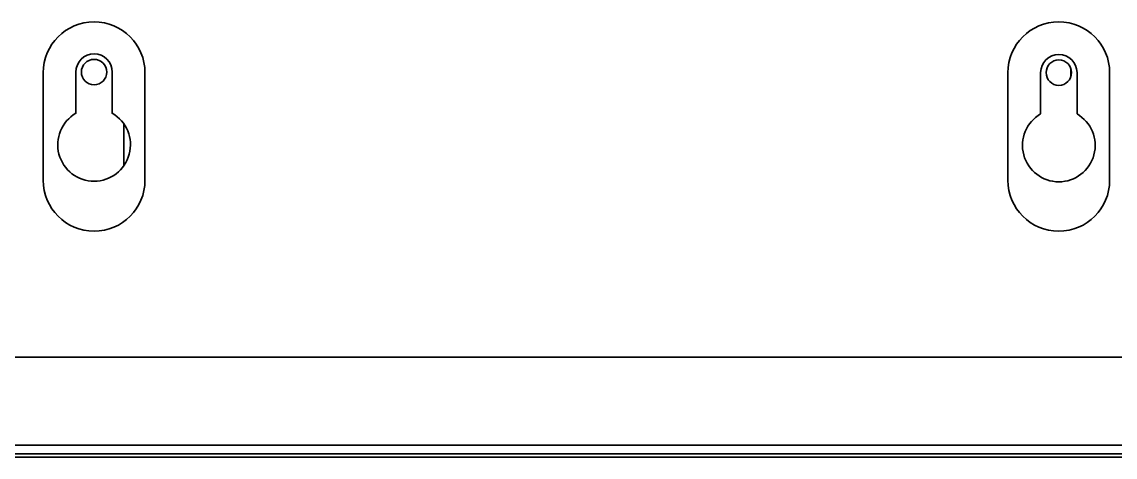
# Model space of a CAD drawing. Header units: inches. Extents: x 786 to 5593, y 691 to 5024.
# Drawn here: x 3916.4 to 4066.8, y 4761.4 to 4821.2 of the extents above; entities that cross this region are included whole.
import ezdxf

# ---------------------------------------------------------------- set-up
doc = ezdxf.new("R2010")
doc.units = ezdxf.units.IN
doc.layers.add('1', color=7, linetype='Continuous', true_color=0xffffff)

msp = doc.modelspace()

# ---------------------------------------------------------------- linework, layer by layer
at = {"layer": '1', "color": 7, "linetype": 'Continuous', "lineweight": 35}
for p, q in [((3919.38, 4799.4), (3919.38, 4814.16)), ((3923.88, 4814.26), (3923.88, 4808.59)), ((3928.88, 4808.59), (3928.88, 4814.26)), ((3933.38, 4814.16), (3933.38, 4799.4)), ((4052.08, 4799.4), (4052.08, 4814.16)), ((4056.59, 4808.51), (4056.59, 4814.18)), ((4060.75, 4813.61), (4060.75, 4814.73)), ((4061.59, 4814.18), (4061.59, 4808.51)), ((4066.08, 4814.16), (4066.08, 4799.4)), ((3930.46, 4807.15), (3930.46, 4801.36)), ((4189.24, 4775.08), (3462.24, 4775.08)), ((3464.24, 4763), (4187.24, 4763)), ((3464.24, 4761.81), (4187.24, 4761.81)), ((3462.24, 4761.35), (4189.24, 4761.35))]:
    msp.add_line(p, q, dxfattribs=at)
for centre in [(3926.38, 4814.26), (4059.09, 4814.18)]:
    msp.add_circle(centre, 1.75, dxfattribs=at)
for centre, radius, start, end in [((3926.38, 4814.16), 7, 0, 180), ((4059.08, 4814.16), 7, 0, 180), ((3926.38, 4814.26), 2.5, 0, 180), ((4059.09, 4814.18), 2.5, 0, 180), ((3926.38, 4804.26), 5, 120, 60), ((4059.09, 4804.18), 5, 120, 60), ((3926.38, 4799.4), 7, 180, 0), ((4059.08, 4799.4), 7, 180, 0)]:
    msp.add_arc(centre, radius, start, end, dxfattribs=at)

doc.saveas('drawing.dxf')
